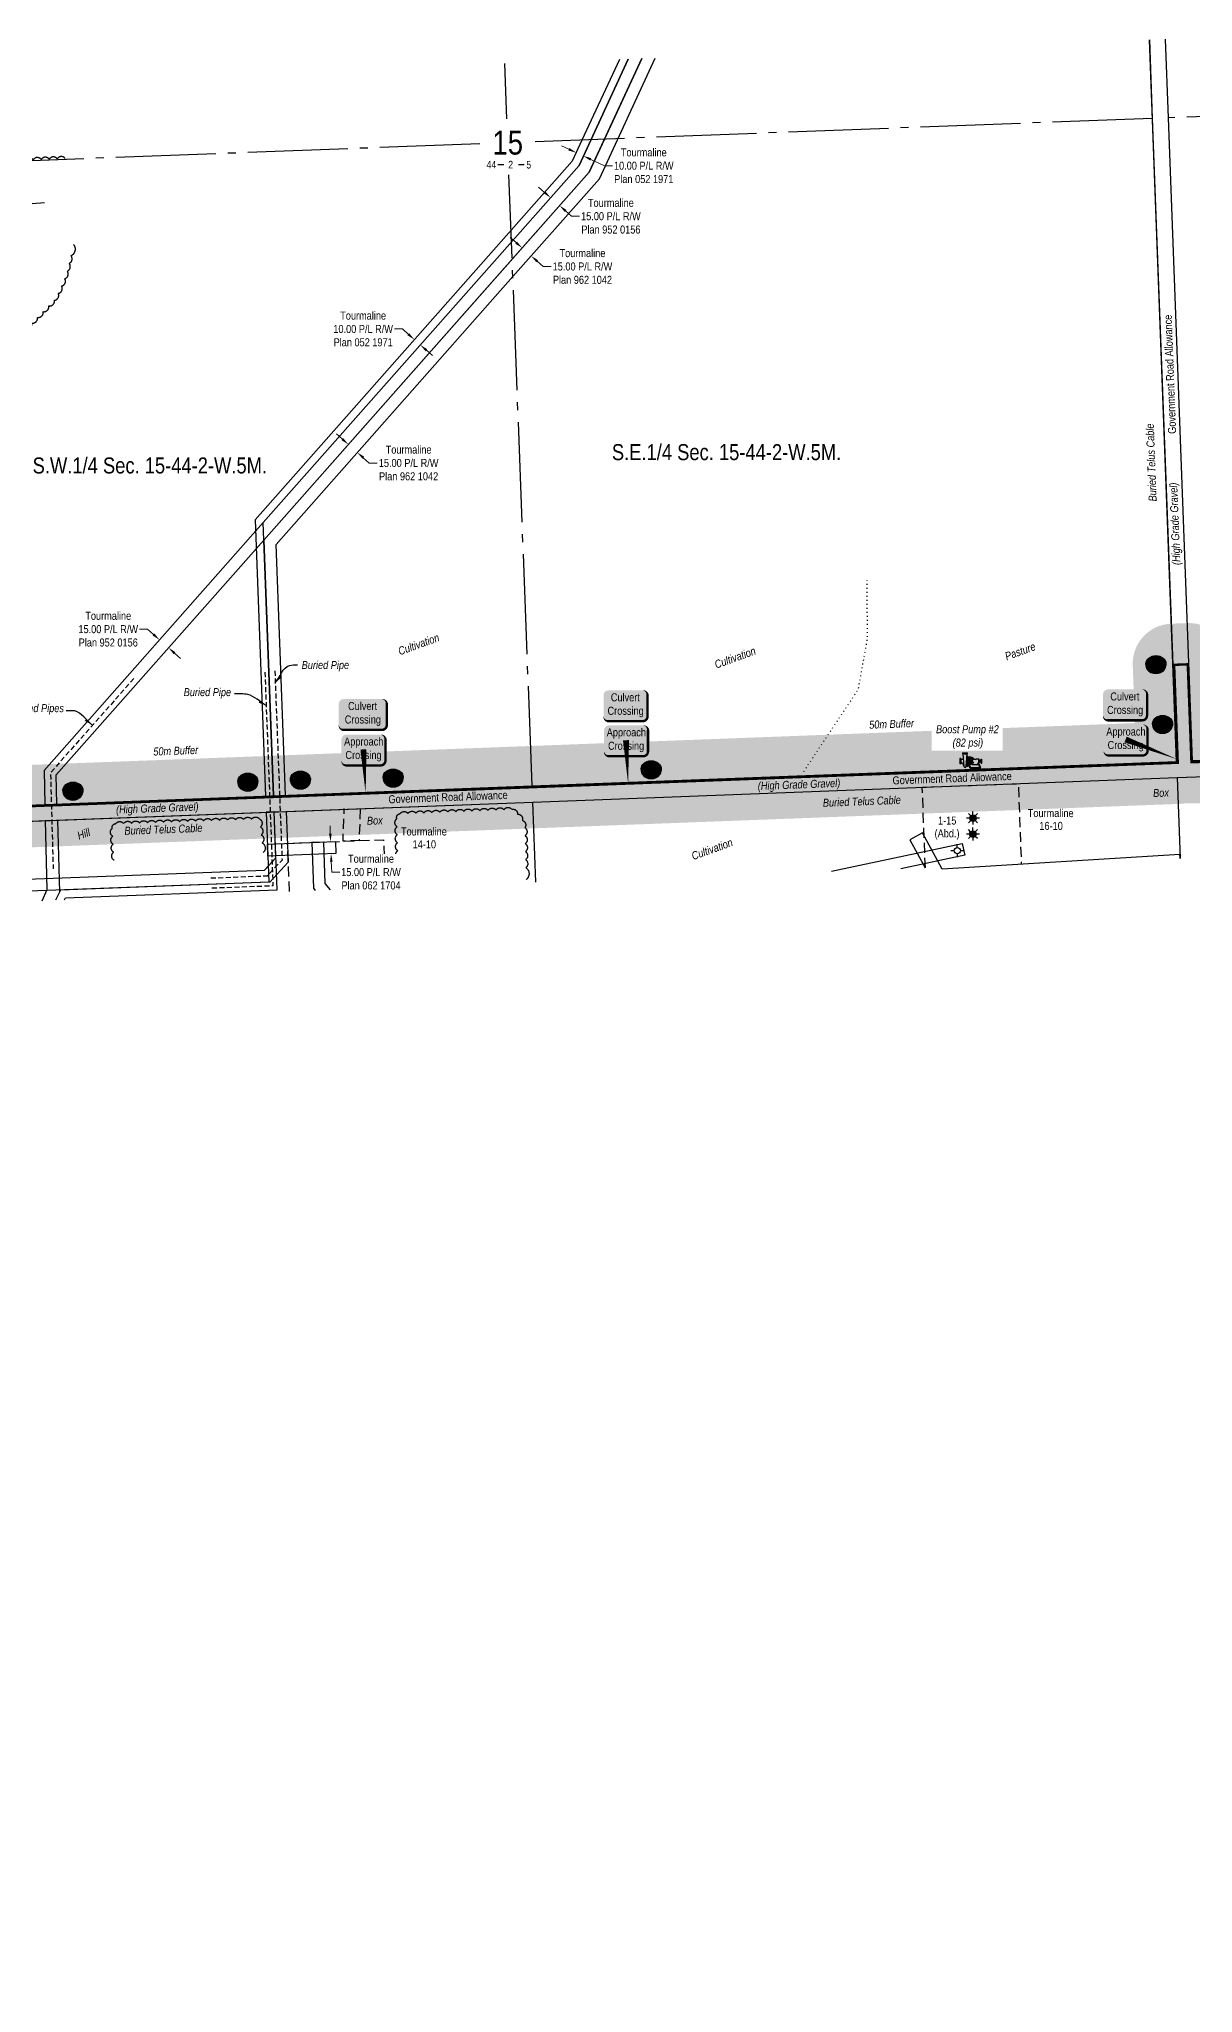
# Model space of a CAD drawing. Extents: x 686576 to 694196, y 5850445 to 5855412.
# Drawn here: x 687720 to 689162, y 5850546 to 5852988 of the extents above; entities that cross this region are included whole.
import ezdxf
from ezdxf.enums import TextEntityAlignment as Align

# ---------------------------------------------------------------- set-up
doc = ezdxf.new("R2010")
doc.units = 0
doc.header["$LTSCALE"] = 5
doc.header["$PDSIZE"] = 0.5
for name, pattern in [('0', [1, 1, 0]), ('foc-ACCESSROAD', [3.75, 2.5, -1.25]), ('foc-QUARTERLINE', [33, 25, -3, 2, -3]), ('foc-TOPO', [1, 0.2, -0.8]), ('UG_PIPE', [1.875, 1.25, -0.625])]:
    doc.linetypes.add(name, pattern=pattern)
doc.layers.get('Defpoints').update_dxf_attribs({"color": 9})
for name, color, linetype in [('10', 1, 'Continuous'), ('9', 3, 'Continuous'), ('AS-PIPE-UG', 44, 'UG_PIPE'), ('AS-PIPE-UG-T', 44, 'Continuous'), ('AS-POWER', 104, 'foc-POWER'), ('AS-TELEPHONE-T', 224, 'Continuous'), ('AS-TELUS', 224, 'foc-TEL'), ('C-SYMBOL', 7, 'Continuous'), ('CG-NOTES', 7, 'Continuous'), ('F-AR', 190, 'foc-ACCESSROAD'), ('F-RW', 190, 'Continuous'), ('F-WS', 190, 'foc-ACCESSROAD'), ('F-WS-S', 190, 'Continuous'), ('L-QSEC', 8, 'foc-QUARTERLINE'), ('L-ROAD-T', 7, 'Continuous'), ('L-SEC', 7, 'Continuous'), ('L-SECLBL', 7, 'Continuous'), ('P-BUFFER-H 30m', 51, 'Continuous'), ('P-BUFFER-T', 40, 'Continuous'), ('P-CROSSINGS', 250, 'Continuous'), ('P-TXT', 4, 'Continuous'), ('T-BUSH', 110, '0'), ('T-VEGETATION CHANGE', 104, 'foc-TOPO')]:
    doc.layers.add(name, color=color, linetype=linetype)
for name, color, linetype, lineweight in [('F-RW-T', 190, 'Continuous', 9), ('F-WS-T', 190, 'Continuous', 9), ('T-TEXT', 48, 'Continuous', 18)]:
    doc.layers.add(name, color=color, linetype=linetype, lineweight=lineweight)
doc.layers.add('P-PROPOSED-WL4', color=7, linetype='Continuous', true_color=0x5b5bc8)
doc.styles.add('175L', font='ARIALN.TTF', dxfattribs={"height": 20})
doc.styles.add('80', font='ARIALN.TTF', dxfattribs={"height": 10})
doc.styles.add('80CG', font='ARIALN.TTF', dxfattribs={"height": 10})
doc.styles.add('80L', font='ARIALN.TTF', dxfattribs={"height": 10})
doc.styles.add('80LS', font='ARIALNI.TTF', dxfattribs={"height": 10})
doc.styles.add('Crossing', font='ARIALN.TTF', dxfattribs={"height": 10})
doc.styles.add('foc-LtypeFont', font='ARIALN.TTF', dxfattribs={"height": 7.35})
doc.styles.add('SIMPLEX', font='ARIALN.TTF')
doc.linetypes.add('foc-POWER', pattern='A,6,-1,["P",foc-LtypeFont,S=0.2,R=0,X=-0.625,Y=-0.75],-1.24,4', length=12.24)
doc.linetypes.add('foc-TEL', pattern='A,2,-1,["T",foc-LtypeFont,S=0.2,R=0,X=-0.425,Y=-0.75],-1.24,8', length=12.24)
doc.linetypes.add('foc-TEL-NOLINE', pattern='A,0,-2,["T",foc-LtypeFont,S=0.2,R=0,X=-0.425,Y=-0.75],-10.24', length=12.24)
doc.dimstyles.new('Compass 5 000', dxfattribs={"dimscale": 5, "dimtxt": 9, "dimasz": 2, "dimexe": 0.2, "dimexo": 0.0625, "dimgap": 0.5, "dimtad": 0, "dimtih": 1, "dimtoh": 1, "dimzin": 0, "dimdsep": 46, "dimtxsty": '80CG', "dimcen": 0.1, "dimse1": 1, "dimse2": 1, "dimclrd": 256, "dimclrt": 256, "dimaunit": 1, "dimadec": 4, "dimazin": 0, "dimtfac": 0.06, "dimtofl": 0, "dimtmove": 0, "dimatfit": 1, "dimfxl": 0.2, "dimtolj": 1, "dimtzin": 0, "dimlwd": -1, "dimarcsym": 0})

# ---------------------------------------------------------------- blocks, each defined once
blk = doc.blocks.new('L-SECLBL')
at = {"layer": '9', "color": 7}
for p, q in [((-5.1, -27.8), (-12.3, -27.8)), ((20.7, -27.8), (13.5, -27.8))]:
    blk.add_line(p, q, dxfattribs=at)
at = {"layer": '10', "color": 2, "style": 'SIMPLEX'}
blk.add_attdef('SEC', text='', height=30, dxfattribs=at).set_placement((0, 0), align=Align.MIDDLE)
at = {"layer": '10', "color": 5, "style": '80L'}
blk.add_attdef('TWP', text='', height=9.5, dxfattribs=at).set_placement((-14.4, -27.4), align=Align.MIDDLE_RIGHT)
blk.add_attdef('RGE', text='', height=9.5, dxfattribs=at).set_placement((3.6, -27.4), align=Align.MIDDLE_CENTER)
blk.add_attdef('MER', text='', height=9.5, dxfattribs=at).set_placement((23.2, -27.4), align=Align.MIDDLE_LEFT)
blk = doc.blocks.new('*D69')
at = {"layer": 'Defpoints', "color": 0, "transparency": 16777216}
for p in [(687870.9, 5852237.2), (687872.8, 5852239.4), (687884.1, 5852229.5)]:
    blk.add_point(p, dxfattribs=at)
at = {"layer": 'F-RW-T', "transparency": 16777216}
for p, q in [((687855.9, 5852250.5), (687845.9, 5852250.5)), ((687863.4, 5852243.9), (687855.9, 5852250.5)), ((687889.6, 5852220.7), (687897.1, 5852214))]:
    blk.add_line(p, q, dxfattribs=at)
for points in [[(687864.5, 5852245.1), (687862.3, 5852242.6), (687870.9, 5852237.2)], [(687890.7, 5852221.9), (687888.5, 5852219.4), (687882.1, 5852227.3)]]:
    blk.add_solid(points, dxfattribs=at)
at = {"layer": 'F-RW-T', "transparency": 16777216, "insert": (687806.8, 5852250.5), "char_height": 10, "attachment_point": 5, "style": '80CG'}
blk.add_mtext('\\A1;Tourmaline\\P15.00 P/L R/W\\PPlan 952 0156', dxfattribs=at)
blk = doc.blocks.new('*D70')
at = {"layer": 'Defpoints', "color": 0, "transparency": 16777216}
for p in [(688187.8, 5852610.7), (688189.3, 5852612.4), (688195.3, 5852604.1)]:
    blk.add_point(p, dxfattribs=at)
at = {"layer": 'F-RW-T', "transparency": 16777216}
for p, q in [((688174.3, 5852625.7), (688164.3, 5852625.7)), ((688181.8, 5852619), (688174.3, 5852625.7)), ((688204.3, 5852599.2), (688211.8, 5852592.5))]:
    blk.add_line(p, q, dxfattribs=at)
for points in [[(688182.9, 5852620.3), (688180.7, 5852617.8), (688189.3, 5852612.4)], [(688205.4, 5852600.4), (688203.2, 5852597.9), (688196.8, 5852605.8)]]:
    blk.add_solid(points, dxfattribs=at)
at = {"layer": 'F-RW-T', "transparency": 16777216, "insert": (688125.3, 5852625.7), "char_height": 10, "attachment_point": 5, "style": '80CG'}
blk.add_mtext('\\A1;Tourmaline\\P10.00 P/L R/W\\PPlan 052 1971', dxfattribs=at)
blk = doc.blocks.new('*D71')
at = {"layer": 'Defpoints', "color": 0, "transparency": 16777216}
for p in [(688111, 5852486.1), (688118, 5852471.4), (688122.2, 5852476.1)]:
    blk.add_point(p, dxfattribs=at)
at = {"layer": 'F-RW-T', "transparency": 16777216}
for p, q in [((688099.3, 5852488), (688091.8, 5852494.6)), ((688125.5, 5852464.8), (688133, 5852458.2)), ((688133, 5852458.2), (688143, 5852458.2))]:
    blk.add_line(p, q, dxfattribs=at)
for points in [[(688100.4, 5852489.3), (688098.2, 5852486.8), (688106.8, 5852481.4)], [(688126.6, 5852466.1), (688124.4, 5852463.6), (688118, 5852471.4)]]:
    blk.add_solid(points, dxfattribs=at)
at = {"layer": 'F-RW-T', "transparency": 16777216, "insert": (688182.1, 5852458.2), "char_height": 10, "attachment_point": 5, "style": '80CG'}
blk.add_mtext('\\A1;Tourmaline\\P15.00 P/L R/W\\PPlan 962 1042', dxfattribs=at)
blk = doc.blocks.new('*D72')
at = {"layer": 'Defpoints', "color": 0, "transparency": 16777216}
for p in [(688324.7, 5852727.8), (688335.2, 5852717), (688335.9, 5852717.9)]:
    blk.add_point(p, dxfattribs=at)
at = {"layer": 'F-RW-T', "transparency": 16777216}
for p, q in [((688316.5, 5852733.6), (688309, 5852740.2)), ((688342.7, 5852710.4), (688350.2, 5852703.8)), ((688350.2, 5852703.8), (688360.2, 5852703.8))]:
    blk.add_line(p, q, dxfattribs=at)
for points in [[(688317.6, 5852734.8), (688315.4, 5852732.3), (688324, 5852727)], [(688343.8, 5852711.7), (688341.6, 5852709.2), (688335.2, 5852717)]]:
    blk.add_solid(points, dxfattribs=at)
at = {"layer": 'F-RW-T', "transparency": 16777216, "insert": (688399.3, 5852703.8), "char_height": 10, "attachment_point": 5, "style": '80CG'}
blk.add_mtext('\\A1;Tourmaline\\P15.00 P/L R/W\\PPlan 962 1042', dxfattribs=at)
blk = doc.blocks.new('*D74')
at = {"layer": 'Defpoints', "color": 0, "transparency": 16777216}
for p in [(688348.2, 5852777), (688359.4, 5852767.1), (688370.7, 5852779.9)]:
    blk.add_point(p, dxfattribs=at)
at = {"layer": 'F-RW-T', "transparency": 16777216}
for p, q in [((688352, 5852796.4), (688344.5, 5852803)), ((688378.2, 5852773.2), (688385.7, 5852766.6)), ((688385.7, 5852766.6), (688395.7, 5852766.6))]:
    blk.add_line(p, q, dxfattribs=at)
for points in [[(688353.1, 5852797.7), (688350.9, 5852795.2), (688359.5, 5852789.8)], [(688379.3, 5852774.5), (688377.1, 5852772), (688370.7, 5852779.9)]]:
    blk.add_solid(points, dxfattribs=at)
at = {"layer": 'F-RW-T', "transparency": 16777216, "insert": (688434.8, 5852766.6), "char_height": 10, "attachment_point": 5, "style": '80CG'}
blk.add_mtext('\\A1;Tourmaline\\P15.00 P/L R/W\\PPlan 952 0156', dxfattribs=at)
blk = doc.blocks.new('*D75')
at = {"layer": 'Defpoints', "color": 0, "transparency": 16777216}
for p in [(688390.6, 5852844.2), (688399.7, 5852840), (688400.5, 5852841.9)]:
    blk.add_point(p, dxfattribs=at)
at = {"layer": 'F-RW-T', "transparency": 16777216}
for p, q in [((688382.4, 5852850.3), (688373.3, 5852854.5)), ((688409.6, 5852837.7), (688426.9, 5852829.7)), ((688426.9, 5852829.7), (688436.9, 5852829.7))]:
    blk.add_line(p, q, dxfattribs=at)
for points in [[(688383.1, 5852851.8), (688381.7, 5852848.8), (688391.5, 5852846.1)], [(688410.3, 5852839.2), (688408.9, 5852836.2), (688400.5, 5852841.9)]]:
    blk.add_solid(points, dxfattribs=at)
at = {"layer": 'F-RW-T', "transparency": 16777216, "insert": (688475.9, 5852829.7), "char_height": 10, "attachment_point": 5, "style": '80CG'}
blk.add_mtext('\\A1;Tourmaline\\P10.00 P/L R/W\\PPlan 052 1971', dxfattribs=at)
blk = doc.blocks.new('xing2')
h = blk.add_hatch(color=50)
h.dxf.hatch_style = 1
edge = h.paths.add_edge_path()
edge.add_ellipse((0, 0), major_axis=(-12.5, 0), ratio=0.816297, start_angle=0, end_angle=360)
h = blk.add_hatch(color=250)
h.dxf.hatch_style = 1
edge = h.paths.add_edge_path()
edge.add_ellipse((0, -2), major_axis=(-12.5, 0), ratio=0.816297, start_angle=0, end_angle=180)
edge.add_line((12.5, -2), (12.5, 0))
edge.add_ellipse((0, 0), major_axis=(-12.5, 0), ratio=0.816297, start_angle=0, end_angle=180, ccw=False)
edge.add_line((-12.5, 0), (-12.5, -2))
at = {"color": 250}
blk.add_ellipse((0, 0), major_axis=(-12.5, 0), ratio=0.816297, dxfattribs=at)
blk.add_ellipse((0, -2), major_axis=(-12.5, 0), ratio=0.816297, start_param=0, end_param=3.141593, dxfattribs=at)
at = {"color": 250, "style": 'Crossing'}
blk.add_attdef('CROSSING', text='', height=9, dxfattribs=at).set_placement((0.1, 0), align=Align.MIDDLE_CENTER)
at = {"color": 250, "style": 'Crossing', "flags": 1}
for tag, p in [('DESCRIPTION', (0.1, -25.8)), ('OWNER', (0.1, -12.5)), ('LOCATION', (0.1, -39.3)), ('DWG_REF', (0.1, -52.8))]:
    blk.add_attdef(tag, text='', height=9, dxfattribs=at).set_placement(p, align=Align.MIDDLE_CENTER)
blk = doc.blocks.new('GAS')
h = blk.add_hatch(color=255)
h.dxf.hatch_style = 1
edge = h.paths.add_edge_path()
edge.add_arc((0, 0), 0.9, 0, 360)
for p, q in [((-0.81, 0), (-1.62, 0)), ((-0.57, 0.57), (-1.14, 1.14)), ((0, 0.81), (0, 1.62)), ((0.57, 0.57), (1.14, 1.14)), ((1.62, 0), (0.81, 0)), ((-0.57, -0.57), (-1.14, -1.14)), ((0, -0.81), (0, -1.62)), ((1.14, -1.14), (0.57, -0.57))]:
    blk.add_line(p, q)
blk.add_circle((0, 0), 0.8)
blk = doc.blocks.new('GABD')
for p, q in [((-0.81, 0), (-1.62, 0)), ((0, 0.81), (0, 1.62)), ((1.62, 0), (0.81, 0)), ((0, -0.81), (0, -1.62))]:
    blk.add_line(p, q)
blk.add_circle((0, 0), 0.8)
blk = doc.blocks.new('*U58')
h = blk.add_hatch(color=254)
edge = h.paths.add_edge_path()
edge.add_line((-21.5, -20), (21.5, -20))
edge.add_arc((21.5, -14), 6, 270, 360)
edge.add_line((27.5, -14), (27.5, 12.5))
edge.add_arc((21.5, 12.5), 6, 0, 90)
edge.add_line((21.5, 18.5), (-21.5, 18.5))
edge.add_arc((-21.5, 12.5), 6, 90, 180)
edge.add_line((-27.5, 12.5), (-27.5, -14))
edge.add_arc((-21.5, -14), 6, 180, 270)
at = {"color": 160, "flags": 128}
blk.add_lwpolyline([(-21.5, -20, 3, 3, 0), (21.5, -20, 3, 3, 0.414214), (27.5, -14, 3, 3, 0), (27.5, 12.5, 3, 0, 0.414214), (21.5, 18.5, 0, 0, 0), (-21.5, 18.5, 0, 0, 0.414214), (-27.5, 12.5, 0, 0, 0), (-27.5, -14, 0, 3, 0.414214)], format="xyseb", close=True, dxfattribs=at)
at = {"color": 160, "style": '80'}
blk.add_attdef('ENTER_TEXT_001', (-26.8, -4.9), '', height=10, dxfattribs=at)
blk = doc.blocks.new('*U59')
h = blk.add_hatch(color=254)
edge = h.paths.add_edge_path()
edge.add_line((-21.5, -20), (21.5, -20))
edge.add_arc((21.5, -14), 6, 270, 360)
edge.add_line((27.5, -14), (27.5, 12.5))
edge.add_arc((21.5, 12.5), 6, 0, 90)
edge.add_line((21.5, 18.5), (-21.5, 18.5))
edge.add_arc((-21.5, 12.5), 6, 90, 180)
edge.add_line((-27.5, 12.5), (-27.5, -14))
edge.add_arc((-21.5, -14), 6, 180, 270)
at = {"color": 160, "flags": 128}
blk.add_lwpolyline([(-21.5, -20, 3, 3, 0), (21.5, -20, 3, 3, 0.414214), (27.5, -14, 3, 3, 0), (27.5, 12.5, 3, 0, 0.414214), (21.5, 18.5, 0, 0, 0), (-21.5, 18.5, 0, 0, 0.414214), (-27.5, 12.5, 0, 0, 0), (-27.5, -14, 0, 3, 0.414214)], format="xyseb", close=True, dxfattribs=at)
at = {"color": 160, "style": '80'}
blk.add_attdef('ENTER_TEXT_001', (-26.8, -4.9), '', height=10, dxfattribs=at)
blk = doc.blocks.new('*D73')
at = {"layer": 'Defpoints', "color": 0, "transparency": 16777216}
for p in [(688082.8, 5851984.8), (688084.6, 5851984.9), (688083.4, 5851969.8)]:
    blk.add_point(p, dxfattribs=at)
at = {"layer": 'F-RW-T', "transparency": 16777216}
for p, q in [((688084.2, 5851994.9), (688083.9, 5852004.9)), ((688085.5, 5851959.9), (688086, 5851946.9)), ((688086, 5851946.9), (688096, 5851946.9))]:
    blk.add_line(p, q, dxfattribs=at)
for points in [[(688085.9, 5851994.9), (688082.6, 5851994.8), (688084.6, 5851984.9)], [(688087.2, 5851960), (688083.9, 5851959.9), (688085.2, 5851969.9)]]:
    blk.add_solid(points, dxfattribs=at)
at = {"layer": 'F-RW-T', "transparency": 16777216, "insert": (688135.1, 5851946.9), "char_height": 10, "attachment_point": 5, "style": '80CG', "bg_fill": 3, "box_fill_scale": 1.1, "bg_fill_color": 256, "bg_fill_true_color": 13158600, "bg_fill_transparency": 0}
blk.add_mtext('\\A1;Tourmaline\\P15.00 P/L R/W\\PPlan 062 1704', dxfattribs=at)
blk = doc.blocks.new('*U38')
h = blk.add_hatch(color=254)
edge = h.paths.add_edge_path()
edge.add_line((-24, -20), (24, -20))
edge.add_arc((24, -14), 6, 270, 360)
edge.add_line((30, -14), (30, 12.5))
edge.add_arc((24, 12.5), 6, 0, 90)
edge.add_line((24, 18.5), (-24, 18.5))
edge.add_arc((-24, 12.5), 6, 90, 180)
edge.add_line((-30, 12.5), (-30, -14))
edge.add_arc((-24, -14), 6, 180, 270)
at = {"color": 160, "flags": 128}
blk.add_lwpolyline([(-24, -20, 3, 3, 0), (24, -20, 3, 3, 0.414214), (30, -14, 3, 3, 0), (30, 12.5, 3, 0, 0.414214), (24, 18.5, 0, 0, 0), (-24, 18.5, 0, 0, 0.414214), (-30, 12.5, 0, 0, 0), (-30, -14, 0, 3, 0.414214)], format="xyseb", close=True, dxfattribs=at)
at = {"color": 160, "style": '80'}
blk.add_attdef('ENTER_TEXT_001', (-26.8, -4.9), '', height=10, dxfattribs=at)
blk = doc.blocks.new('*U29')
h = blk.add_hatch(color=59)
edge = h.paths.add_edge_path()
edge.add_line((-21.5, -20), (21.5, -20))
edge.add_arc((21.5, -14), 6, 270, 360)
edge.add_line((27.5, -14), (27.5, 12.5))
edge.add_arc((21.5, 12.5), 6, 0, 90)
edge.add_line((21.5, 18.5), (-21.5, 18.5))
edge.add_arc((-21.5, 12.5), 6, 90, 180)
edge.add_line((-27.5, 12.5), (-27.5, -14))
edge.add_arc((-21.5, -14), 6, 180, 270)
at = {"color": 1, "flags": 128}
blk.add_lwpolyline([(-21.5, -20, 3, 3, 0), (21.5, -20, 3, 3, 0.414214), (27.5, -14, 3, 3, 0), (27.5, 12.5, 3, 0, 0.414214), (21.5, 18.5, 0, 0, 0), (-21.5, 18.5, 0, 0, 0.414214), (-27.5, 12.5, 0, 0, 0), (-27.5, -14, 0, 3, 0.414214)], format="xyseb", close=True, dxfattribs=at)
blk.add_lwpolyline([(64.9, -24.9, 0, 7.5, 0), (0, 0, 0, 0, 0)], format="xyseb", dxfattribs=at)
at = {"color": 1, "style": '80'}
blk.add_attdef('ENTER_TEXT_001', (-36, -5), '', height=10, dxfattribs=at)
blk = doc.blocks.new('*U30')
h = blk.add_hatch(color=59)
edge = h.paths.add_edge_path()
edge.add_line((-21.5, -20), (21.5, -20))
edge.add_arc((21.5, -14), 6, 270, 360)
edge.add_line((27.5, -14), (27.5, 12.5))
edge.add_arc((21.5, 12.5), 6, 0, 90)
edge.add_line((21.5, 18.5), (-21.5, 18.5))
edge.add_arc((-21.5, 12.5), 6, 90, 180)
edge.add_line((-27.5, 12.5), (-27.5, -14))
edge.add_arc((-21.5, -14), 6, 180, 270)
at = {"color": 1, "flags": 128}
blk.add_lwpolyline([(-21.5, -20, 3, 3, 0), (21.5, -20, 3, 3, 0.414214), (27.5, -14, 3, 3, 0), (27.5, 12.5, 3, 0, 0.414214), (21.5, 18.5, 0, 0, 0), (-21.5, 18.5, 0, 0, 0.414214), (-27.5, 12.5, 0, 0, 0), (-27.5, -14, 0, 3, 0.414214)], format="xyseb", close=True, dxfattribs=at)
blk.add_lwpolyline([(2.7, -54.7, 0, 7.5, 0), (0, 0, 0, 0, 0)], format="xyseb", dxfattribs=at)
at = {"color": 1, "style": '80'}
blk.add_attdef('ENTER_TEXT_001', (-36, -5), '', height=10, dxfattribs=at)
blk = doc.blocks.new('*U31')
h = blk.add_hatch(color=59)
edge = h.paths.add_edge_path()
edge.add_line((-21.5, -20), (21.5, -20))
edge.add_arc((21.5, -14), 6, 270, 360)
edge.add_line((27.5, -14), (27.5, 12.5))
edge.add_arc((21.5, 12.5), 6, 0, 90)
edge.add_line((21.5, 18.5), (-21.5, 18.5))
edge.add_arc((-21.5, 12.5), 6, 90, 180)
edge.add_line((-27.5, 12.5), (-27.5, -14))
edge.add_arc((-21.5, -14), 6, 180, 270)
at = {"color": 1, "flags": 128}
blk.add_lwpolyline([(-21.5, -20, 3, 3, 0), (21.5, -20, 3, 3, 0.414214), (27.5, -14, 3, 3, 0), (27.5, 12.5, 3, 0, 0.414214), (21.5, 18.5, 0, 0, 0), (-21.5, 18.5, 0, 0, 0.414214), (-27.5, 12.5, 0, 0, 0), (-27.5, -14, 0, 3, 0.414214)], format="xyseb", close=True, dxfattribs=at)
blk.add_lwpolyline([(2.8, -55.2, 0, 7.5, 0), (0, 0, 0, 0, 0)], format="xyseb", dxfattribs=at)
at = {"color": 1, "style": '80'}
blk.add_attdef('ENTER_TEXT_001', (-36, -5), '', height=10, dxfattribs=at)
blk = doc.blocks.new('A$C32476C2E')
for p, q in [((-72, 16), (-79, 16)), ((-79, 16), (-79, -20)), ((-76, 16), (-76, -20)), ((-72, 16), (-72, -20)), ((-62, 54), (-62, 47)), ((-62, 54), (-27, 54)), ((-62, 51), (-27, 51)), ((-62, 47), (-27, 47)), ((-51, -38), (-57, 46)), ((-37, -37), (-31, 47)), ((-32, -2), (-32, 33)), ((-28, 33), (-32, 33)), ((-28, 24), (-28, 33)), ((-28, -2), (-28, 24)), ((-23, 24), (-28, 24)), ((-27, 47), (-27, 54)), ((-23, -2), (-23, 24)), ((-20, -2), (-20, 7)), ((-20, 4), (-13, 4)), ((-13, 7), (-10, 7)), ((-13, -2), (-13, 7)), ((-10, -2), (-10, 7)), ((-10, 2), (1, 2)), ((1, 4), (3, 6)), ((1, -2), (1, 4)), ((3, -2), (3, 8)), ((5, -2), (5, 9)), ((51, 10), (30, 10)), ((47, -14), (47, 10)), ((51, -14), (51, 10)), ((54, 3), (51, 7)), ((54, -7), (54, 3)), ((59, 2), (54, 2)), ((63, 5), (59, 5)), ((59, -9), (59, 5)), ((63, -16), (63, 12)), ((63, 12), (68, 12)), ((68, -16), (68, 12)), ((-72, -20), (-79, -20)), ((-51, -39), (-57, -23)), ((-28, -37), (-37, -37)), ((-32, -2), (-32, -37)), ((-28, -2), (-28, -28)), ((-28, -28), (-28, -37)), ((-23, -28), (-28, -28)), ((-23, -2), (-23, -28)), ((-20, -2), (-20, -11)), ((-20, -8), (-13, -8)), ((-13, -2), (-13, -11)), ((-13, -11), (-10, -11)), ((4, -24), (-11, -27)), ((-10, -2), (-10, -11)), ((-10, -6), (1, -6)), ((-10, -51), (61, -51)), ((55, -46), (-6, -46)), ((1, -2), (1, -8)), ((1, -8), (3, -10)), ((4, -49), (2, -51)), ((3, -2), (3, -13)), ((4, -19), (4, -24)), ((4, -24), (46, -24)), ((39, -49), (4, -49)), ((5, -2), (5, -13)), ((39, -49), (42, -51)), ((51, -14), (45, -14)), ((54, -7), (51, -11)), ((59, -6), (54, -6)), ((63, -9), (59, -9)), ((63, -16), (68, -16))]:
    blk.add_line(p, q)
for centre, radius, start, end in [((-71, 24), 16, 263.5945, 348.0269), ((-57, 47), 0.664, 348.3965, 77.2723), ((-30, 46), 0.729, 94.5399, 183.8661), ((-14, -22), 46.8, 56.1901, 101.1901), ((-14, -22), 40.7, 56.1901, 102.9092), ((-14, 6), 6.05, 82.5569, 172.5569), ((-14, -31), 42.6, 66.5291, 88.7878), ((4, 13), 4.89, 265.5774, 292.9639), ((7, 5), 3.68, 95.1632, 112.9639), ((13, 17), 7.11, 226.6908, 273.7462), ((29, 35), 24.7, 225.6986, 270.6986), ((-71, -27), 14.5, 16.3708, 95.5387), ((-44, -38), 7.04, 182.3453, 2.3453), ((-14, 18), 40.7, 257.0908, 303.8099), ((-53, -60), 43.5, 12.3381, 47.3381), ((-14, -10), 6.05, 187.4431, 277.4431), ((-14, 26), 42.6, 271.2122, 293.4709), ((-10, -30), 3.52, 100.7582, 215.0512), ((-53, -60), 48.7, 17.3819, 35.0512), ((4, -17), 4.89, 67.0361, 94.4226), ((7, -10), 3.68, 247.0361, 264.8368), ((13, -21), 7.11, 86.2538, 133.3092), ((-10, -61), 66.8, 12.8303, 42.6217), ((-10, -61), 72.1, 7.6217, 42.6217)]:
    blk.add_arc(centre, radius, start, end)

msp = doc.modelspace()

# ---------------------------------------------------------------- hatches: boundary and pattern name
at = {"layer": 'P-BUFFER-H 30m'}
h = msp.add_hatch(color=256, dxfattribs=at)
h.dxf.hatch_style = 1
edge = h.paths.add_edge_path()
edge.add_line((692485.285, 5850546.224), (693234.672, 5850576.164))
edge.add_arc((693232.676, 5850626.124), 50, 272.287877, 362.287866)
edge.add_line((693282.637, 5850628.12), (693278.626, 5850728.505))
edge.add_arc((693228.666, 5850726.509), 50, 2.287866, 92.287866)
edge.add_line((693226.67, 5850776.47), (693223.672, 5850776.35))
edge.add_arc((693225.668, 5850726.39), 50, 92.287866, 182.287866)
edge.add_line((693175.708, 5850724.394), (693177.603, 5850676.966))
edge.add_line((693177.603, 5850676.966), (692534.182, 5850651.26))
edge.add_line((692534.182, 5850651.26), (692529.376, 5850774.462))
edge.add_arc((692479.414, 5850772.513), 50, 2.233701, 40.448379)
edge.add_line((692517.464, 5850804.951), (692013.475, 5851396.124))
edge.add_line((692013.475, 5851396.124), (691332.729, 5852195.181))
edge.add_arc((691294.669, 5852162.755), 50, 40.428902, 92.157267)
edge.add_line((691292.786, 5852212.72), (690776.752, 5852193.281))
edge.add_line((690776.752, 5852193.281), (689968.222, 5852164.524))
edge.add_line((689968.222, 5852164.524), (689209.528, 5852137.539))
edge.add_line((689209.528, 5852137.539), (689206.801, 5852210.075))
edge.add_arc((689156.836, 5852208.197), 50, 2.15307, 92.15307)
edge.add_line((689154.957, 5852258.161), (689134.896, 5852257.407))
edge.add_arc((689136.775, 5852207.442), 50, 92.15307, 182.133807)
edge.add_line((689086.809, 5852205.581), (689089.508, 5852133.156))
edge.add_line((689089.508, 5852133.156), (688334.288, 5852104.552))
edge.add_line((688334.288, 5852104.552), (687584.019, 5852076.138))
edge.add_line((687584.019, 5852076.138), (687563.311, 5852622.77))
edge.add_arc((687513.347, 5852620.878), 50, 2.169403, 92.169403)
edge.add_line((687511.455, 5852670.842), (687481.315, 5852669.7))
edge.add_arc((687483.207, 5852619.736), 50, 92.169403, 182.169403)
edge.add_line((687433.243, 5852617.843), (687433.357, 5852614.845))
edge.add_arc((687483.321, 5852616.738), 50, 182.169403, 244.990014)
edge.add_line((687462.182, 5852571.426), (687483.098, 5852019.277))
edge.add_arc((687533.063, 5852021.169), 50, 182.169403, 272.168912)
edge.add_line((687534.955, 5851971.205), (688338.186, 5852001.626))
edge.add_line((688338.186, 5852001.626), (689146.336, 5852032.234))
edge.add_arc((689144.443, 5852082.198), 50, 272.168987, 280.122251)
edge.add_arc((689158.552, 5852082.692), 50, 263.890944, 272.037006)
edge.add_line((689160.329, 5852032.724), (689971.883, 5852061.589))
edge.add_line((689971.883, 5852061.589), (690780.468, 5852090.348))
edge.add_arc((690778.691, 5852140.316), 50, 272.037006, 272.157267)
edge.add_line((690780.573, 5852090.352), (691270.987, 5852108.825))
edge.add_line((691270.987, 5852108.825), (691935.081, 5851329.315))
edge.add_line((691935.081, 5851329.315), (692427.17, 5850752.101))
edge.add_line((692427.17, 5850752.101), (692433.327, 5850594.236))
edge.add_arc((692483.289, 5850596.185), 50, 182.233701, 272.287877)

# ---------------------------------------------------------------- linework, layer by layer
at = {"layer": 'AS-PIPE-UG', "flags": 128}
for points in [[(688014.958, 5852198.297), (688020.889, 5852042.649), (688023.943, 5851962.022), (688005.281, 5851941.923), (687934.849, 5851939.205)], [(688002.506, 5852196.861), (688008.393, 5852042.183), (688009.163, 5852022.084), (688012.635, 5851929.663), (687934.883, 5851926.697)], [(687838.853, 5852188.913), (687734.678, 5852071.104), (687735.755, 5852031.86), (687736.307, 5852011.757), (687738.009, 5851950.896)]]:
    msp.add_lwpolyline(points, dxfattribs=at)
at = {"layer": 'AS-POWER', "linetype": 'foc-POWER', "flags": 128}
msp.add_lwpolyline([(687512.905, 5852767.243), (687537.004, 5852768.465), (687727.157, 5852783.711)], dxfattribs=at)
at = {"layer": 'AS-TELUS', "linetype": 'foc-TEL-NOLINE', "flags": 128}
for points in [[(689141.496, 5852085.086), (689107.577, 5852987.286)], [(686607.197, 5851968.954), (686725.132, 5851973.366), (687512.019, 5852003.243), (687537.041, 5852004.116), (688337.184, 5852034.495), (689142.251, 5852064.985), (689970.864, 5852094.457), (690779.391, 5852123.214)]]:
    msp.add_lwpolyline(points, dxfattribs=at)
at = {"layer": 'F-AR', "flags": 128}
msp.add_lwpolyline([(688121.66, 5852025.557), (688120.179, 5851986.243), (688100.136, 5851985.479), (688101.674, 5852026.309)], dxfattribs=at)
at = {"layer": 'F-RW', "flags": 128}
for points in [[(688456.6, 5852963.095), (688395.024, 5852829.959), (688000.398, 5852383.669), (687726.592, 5852074.04), (687727.756, 5852031.483)], [(687727.756, 5852031.483), (687742.752, 5852032.052), (687741.751, 5852068.536), (688001.215, 5852361.956), (688407.715, 5852821.675), (688473.418, 5852963.72)], [(688445.382, 5852962.678), (688398.68, 5852861.698), (688386.562, 5852835.482), (687990.255, 5852387.293), (688003.397, 5852041.993)], [(688003.397, 5852041.993), (688013.397, 5852042.369), (688000.398, 5852383.669), (688395.024, 5852829.959), (688456.6, 5852963.095)], [(688473.408, 5852963.72), (688426.704, 5852862.757), (688407.715, 5852821.675), (688311.47, 5852712.822), (688001.215, 5852361.956), (688013.397, 5852042.369), (688028.384, 5852042.935), (688016.433, 5852356.528), (688312.28, 5852691.113), (688420.413, 5852813.396), (688490.233, 5852964.345)], [(687724.12, 5851911.144), (687730.672, 5851925.179), (687728.292, 5852011.375), (687743.304, 5852011.949), (687745.818, 5851922.06), (687741.018, 5851911.784)], [(687752.272, 5851912.211), (687753.471, 5851914.776), (688017.799, 5851924.867), (688014.168, 5852022.26), (688004.167, 5852021.893), (688007.451, 5851934.469), (687746.969, 5851924.533), (687741.014, 5851911.784)], [(688091.181, 5851970.133), (688006.23, 5851966.942), (688005.667, 5851981.929), (688090.617, 5851985.109), (688091.181, 5851970.133)], [(688084.679, 5851924.805), (688077.972, 5851932.594), (688075.995, 5851984.561), (688061.003, 5851984.003), (688063.182, 5851926.79), (688065.516, 5851924.079)], [(688710.364, 5851947.942), (688873.723, 5851982.764), (688876.85, 5851968.096), (688797.093, 5851951.095)], [(688823.939, 5851995.878), (688808.108, 5851987.162), (688827.545, 5851952.202)], [(689146.011, 5851963.777), (689145.82, 5851968.901), (688848.852, 5851950.766), (688823.939, 5851995.878)]]:
    msp.add_lwpolyline(points, dxfattribs=at)
msp.add_lwpolyline([(688014.168, 5852022.26), (688029.15, 5852022.828), (688031.555, 5851959.198), (688008.668, 5851934.548), (687540.36, 5851916.682), (687539.787, 5851931.659), (688001.917, 5851949.283), (688016.322, 5851964.867)], close=True, dxfattribs=at)
at = {"layer": 'F-WS', "flags": 128}
for points in [[(688827.674, 5851952.206), (688823.86, 5852052.927), (688943.774, 5852057.468), (688947.595, 5851956.565)], [(688033.202, 5851922.855), (688030.915, 5851982.841), (688110.158, 5851985.861), (688150.828, 5851987.411), (688153.116, 5851927.398)]]:
    msp.add_lwpolyline(points, dxfattribs=at)
at = {"layer": 'L-QSEC', "flags": 128}
for points in [[(688304.815, 5852888.441), (688302.203, 5852957.357)], [(689938.673, 5852918.596), (689131.38, 5852889.574)], [(689111.278, 5852888.851), (688340.38, 5852859.758)], [(688271.146, 5852857.146), (687500.907, 5852828.078)], [(688336.422, 5852054.595), (688307.466, 5852818.492)], [(688340.92, 5851934.514), (688337.184, 5852034.495)]]:
    msp.add_lwpolyline(points, dxfattribs=at)
at = {"layer": 'L-SEC', "flags": 128}
for points in [[(689107.577, 5852987.286), (689111.278, 5852888.851), (689141.496, 5852085.086)], [(689161.598, 5852085.801), (689146.488, 5852487.688), (689131.38, 5852889.574), (689127.678, 5852988.033)], [(690778.581, 5852143.313), (689161.598, 5852085.801)], [(687531.357, 5852024.105), (688336.422, 5852054.595), (689141.496, 5852085.086)], [(687532.119, 5852004.004), (688337.184, 5852034.495), (689142.251, 5852064.985)], [(689142.251, 5852064.985), (689146.012, 5851963.777)]]:
    msp.add_lwpolyline(points, dxfattribs=at)
at = {"layer": 'P-PROPOSED-WL4', "linetype": 'Continuous', "const_width": 3, "flags": 128}
msp.add_lwpolyline([(693232.374, 5850627.77), (692484.561, 5850597.894), (692477.767, 5850772.069), (691974.165, 5851362.789), (691293.947, 5852161.225), (690778.636, 5852141.814), (689160.155, 5852084.248), (689155.554, 5852206.633), (689138.492, 5852205.991), (689143.05, 5852083.644), (687534.826, 5852022.735), (687512.228, 5852619.273), (687483.591, 5852618.188)], dxfattribs=at)
at = {"layer": 'T-BUSH', "flags": 128}
for points in [[(687753.003, 5852838.808, 0.52056705), (687743.013, 5852838.398, 0.52056705), (687733.022, 5852837.989, 0.52056705), (687723.031, 5852837.58, 0.52056705), (687713.041, 5852837.171, 0.52056705), (687703.05, 5852836.761, 0.52056705), (687693.059, 5852836.352, 0.52056705), (687683.069, 5852835.943, 0.52056705), (687673.078, 5852835.534, 0.52056705), (687663.087, 5852835.124, 0.52056705), (687653.097, 5852834.715, 0.52056705), (687643.106, 5852834.306, 0.52056705), (687633.116, 5852833.897, 0.52056705), (687623.125, 5852833.487, 0.52056705), (687613.134, 5852833.078, 0.52056705), (687603.144, 5852832.669, 0.52056705), (687593.153, 5852832.26, 0.52056705), (687583.162, 5852831.85, 0.52056705), (687573.172, 5852831.441, 0.52056705), (687563.181, 5852831.032, 0.52056705), (687553.191, 5852830.622, 0.52056705), (687543.374, 5852829.113, 0.52056705), (687533.744, 5852826.42, 0.52056705), (687527.194, 5852821.46, 0.52056705), (687527.483, 5852811.465, 0.52056705), (687527.771, 5852801.471, 0.52056705), (687528.059, 5852791.476, 0.52056705), (687528.348, 5852781.481, 0.52056705), (687528.636, 5852771.486, 0.52056705), (687528.925, 5852761.491, 0.52056705), (687529.213, 5852751.496, 0.52056705), (687529.502, 5852741.501, 0.52056705), (687529.79, 5852731.507, 0.52056705), (687530.079, 5852721.512, 0.52056705), (687532.809, 5852712.06, 0.52056705), (687539.152, 5852706.785, 0.52056705), (687549.119, 5852707.559, 0.52056705), (687559.03, 5852708.885, 0.52056705), (687568.941, 5852710.212, 0.52056705), (687578.851, 5852711.539, 0.52056705), (687584.702, 5852719.574, 0.52056705), (687590.139, 5852727.261, 0.52056705)], [(687632.3, 5852692.913, 0.52056705), (687622.823, 5852689.724, 0.52056705), (687613.346, 5852686.536, 0.52056705), (687603.869, 5852683.347, 0.52056705), (687593.996, 5852681.897, 0.52056705), (687584.073, 5852680.666, 0.52056705), (687574.15, 5852679.436, 0.52056705), (687564.236, 5852678.147, 0.52056705), (687554.398, 5852676.36, 0.52056705), (687544.56, 5852674.572, 0.52056705), (687541.642, 5852668.105, 0.52056705), (687537.939, 5852659.108, 0.52056705), (687533.984, 5852650.122, 0.52056705), (687534.467, 5852640.134, 0.52056705), (687534.951, 5852630.147, 0.52056705), (687535.434, 5852620.16, 0.52056705), (687535.918, 5852610.172, 0.52056705), (687536.401, 5852600.185, 0.52056705), (687536.885, 5852590.198, 0.52056705), (687540.999, 5852581.312, 0.52056705), (687547.693, 5852574.017, 0.52056705), (687555.14, 5852567.344, 0.52056705), (687564.571, 5852565.622, 0.52056705), (687574.565, 5852565.303, 0.52056705), (687584.559, 5852564.984, 0.52056705), (687594.553, 5852564.665, 0.52056705), (687604.545, 5852564.357, 0.52056705), (687613.86, 5852567.991, 0.52056705), (687623.176, 5852571.624, 0.52056705), (687632.491, 5852575.258, 0.52056705), (687641.806, 5852578.891, 0.52056705), (687651.122, 5852582.525, 0.52056705), (687660.437, 5852586.159, 0.52056705), (687669.332, 5852590.431, 0.52056705), (687676.355, 5852597.549, 0.52056705), (687683.377, 5852604.668, 0.52056705), (687690.399, 5852611.786, 0.52056705), (687697.421, 5852618.904, 0.52056705), (687704.443, 5852626.023, 0.52056705), (687711.465, 5852633.141, 0.52056705), (687718.487, 5852640.259, 0.52056705), (687725.509, 5852647.378, 0.52056705), (687732.531, 5852654.496, 0.52056705), (687739.553, 5852661.614, 0.52056705), (687744.395, 5852670.222, 0.52056705), (687748.473, 5852679.352, 0.52056705), (687752.551, 5852688.481, 0.52056705), (687755.586, 5852697.966, 0.52056705), (687757.921, 5852707.688, 0.52056705), (687760.255, 5852717.411, 0.52056705), (687763.593, 5852731.314, 0.52056705)], [(688169.544, 5851933.684, -0.52056705), (688169.275, 5851943.679, -0.52056705), (688169.005, 5851953.674, -0.52056705), (688168.736, 5851963.67, -0.52056705), (688168.467, 5851973.665, -0.52056705), (688168.206, 5851983.661, -0.52056705), (688167.956, 5851993.657, -0.52056705), (688167.706, 5852003.653, -0.52056705), (688167.456, 5852013.648, -0.52056705), (688171.293, 5852019.812, -0.52056705), (688181.284, 5852020.206, -0.52056705), (688191.276, 5852020.599, -0.52056705), (688201.267, 5852020.993, -0.52056705), (688211.258, 5852021.387, -0.52056705), (688221.249, 5852021.781, -0.52056705), (688231.241, 5852022.174, -0.52056705), (688241.232, 5852022.568, -0.52056705), (688251.223, 5852022.962, -0.52056705), (688261.214, 5852023.356, -0.52056705), (688271.206, 5852023.749, -0.52056705), (688281.197, 5852024.143, -0.52056705), (688291.188, 5852024.537, -0.52056705), (688301.18, 5852024.93, -0.52056705), (688311.171, 5852025.324, -0.52056705), (688318.187, 5852019.427, -0.52056705), (688324.223, 5852011.455, -0.52056705), (688327.372, 5852002.477, -0.52056705), (688327.601, 5851992.48, -0.52056705), (688327.83, 5851982.484, -0.52056705), (688328.059, 5851972.487, -0.52056705), (688328.288, 5851962.491, -0.52056705), (688328.517, 5851952.495, -0.52056705), (688328.858, 5851937.613, -0.52056705)], [(687814.068, 5851961.757, -0.52056705), (687813.513, 5851971.741, -0.52056705), (687812.958, 5851981.724, -0.52056705), (687812.403, 5851991.708, -0.52056705), (687811.848, 5852001.692, -0.52056705), (687816.063, 5852007.314, -0.52056705), (687826.057, 5852007.653, -0.52056705), (687836.05, 5852007.993, -0.52056705), (687846.043, 5852008.333, -0.52056705), (687856.036, 5852008.672, -0.52056705), (687866.03, 5852009.012, -0.52056705), (687876.023, 5852009.351, -0.52056705), (687886.016, 5852009.691, -0.52056705), (687896.009, 5852010.03, -0.52056705), (687906.003, 5852010.37, -0.52056705), (687915.996, 5852010.709, -0.52056705), (687925.989, 5852011.049, -0.52056705), (687935.982, 5852011.389, -0.52056705), (687945.976, 5852011.728, -0.52056705), (687955.969, 5852012.068, -0.52056705), (687965.962, 5852012.407, -0.52056705), (687975.955, 5852012.747, -0.52056705), (687985.949, 5852013.086, -0.52056705), (687995.878, 5852013.352, -0.52056705), (687996.956, 5852003.411, -0.52056705), (687998.035, 5851993.471, -0.52056705), (687999.113, 5851983.53, -0.52056705), (688000.418, 5851971.498, -0.52056705)]]:
    msp.add_lwpolyline(points, format="xyb", dxfattribs=at)
at = {"layer": 'T-VEGETATION CHANGE', "flags": 128}
msp.add_lwpolyline([(688675.72, 5852072.642), (688743.953, 5852175.319), (688755.413, 5852238.873), (688754.931, 5852311.239)], dxfattribs=at)

# ---------------------------------------------------------------- block references
at = {"xscale": 0.1874999999999999, "yscale": 0.1874999999999999, "zscale": 0.1874999999999999}
msp.add_blockref('A$C32476C2E', (688885.545, 5852086.009), dxfattribs=at)
at = {"layer": 'CG-NOTES'}
ref = msp.add_blockref('*U59', (688453.113, 5852155.577), dxfattribs=at)
ref.add_attrib('ENTER_TEXT_001', 'Culvert', (688434.733, 5852160.381), dxfattribs={"layer": '0', "color": 160, "height": 10, "style": '80'})
ref.add_attrib('ENTER_TEXT_002', 'Crossing', (688430.636, 5852143.537), dxfattribs={"layer": '0', "color": 160, "height": 10, "style": '80'})
ref = msp.add_blockref('*U58', (689077.166, 5852156.655), dxfattribs=at)
ref.add_attrib('ENTER_TEXT_001', 'Culvert', (689058.786, 5852161.458), dxfattribs={"layer": '0', "color": 160, "height": 10, "style": '80'})
ref.add_attrib('ENTER_TEXT_002', 'Crossing', (689054.689, 5852144.614), dxfattribs={"layer": '0', "color": 160, "height": 10, "style": '80'})
ref = msp.add_blockref('*U38', (688124.808, 5852144.691), dxfattribs=at)
ref.add_attrib('ENTER_TEXT_001', 'Culvert', (688106.428, 5852149.494), dxfattribs={"layer": '0', "color": 160, "height": 10, "style": '80'})
ref.add_attrib('ENTER_TEXT_002', 'Crossing', (688102.332, 5852132.65), dxfattribs={"layer": '0', "color": 160, "height": 10, "style": '80'})
ref = msp.add_blockref('*U30', (688453.717, 5852111.767), dxfattribs=dict(at, xscale=0.9990819249504513, yscale=0.9990819249504513, zscale=0.9990819249504513))
ref.add_attrib('ENTER_TEXT_001', 'Approach', (688429.616, 5852116.655), dxfattribs={"layer": '0', "color": 1, "height": 9.9908, "style": '80'})
ref.add_attrib('ENTER_TEXT_002', 'Crossing', (688431.261, 5852099.826), dxfattribs={"layer": '0', "color": 1, "height": 9.9908, "style": '80'})
ref = msp.add_blockref('*U29', (689077.879, 5852112.709), dxfattribs=dict(at, xscale=0.9990819249504513, yscale=0.9990819249504513, zscale=0.9990819249504513))
ref.add_attrib('ENTER_TEXT_001', 'Approach', (689053.778, 5852117.597), dxfattribs={"layer": '0', "color": 1, "height": 9.9908, "style": '80'})
ref.add_attrib('ENTER_TEXT_002', 'Crossing', (689055.423, 5852100.768), dxfattribs={"layer": '0', "color": 1, "height": 9.9908, "style": '80'})
ref = msp.add_blockref('*U31', (688125.639, 5852100.256), dxfattribs=dict(at, xscale=0.9990819249504513, yscale=0.9990819249504513, zscale=0.9990819249504513))
ref.add_attrib('ENTER_TEXT_001', 'Approach', (688101.538, 5852105.143), dxfattribs={"layer": '0', "color": 1, "height": 9.9908, "style": '80'})
ref.add_attrib('ENTER_TEXT_002', 'Crossing', (688103.183, 5852088.315), dxfattribs={"layer": '0', "color": 1, "height": 9.9908, "style": '80'})
at = {"layer": 'F-WS-S', "color": 6, "xscale": 4.99999999999996, "yscale": 4.99999999999996, "zscale": 4.99999999999996}
for name, p in [('GAS', (688887.122, 5851994.48)), ('GAS', (688887.223, 5852014.419)), ('GABD', (688867.608, 5851973.673))]:
    msp.add_blockref(name, p, dxfattribs=at)
at = {"layer": 'L-SECLBL'}
msp.add_blockref('L-SECLBL', (688305.951, 5852858.459), dxfattribs=at).add_auto_attribs({'SEC': '15', 'TWP': '44', 'RGE': '2', 'MER': '5'})
at = {"layer": 'P-CROSSINGS', "color": 6}
for p, values in [((689115.848, 5852207.274), {'CROSSING': 'X34'}), ((689124.062, 5852132.611), {'CROSSING': 'X35'}), ((688046.947, 5852063.015), {'CROSSING': 'X38'}), ((688162.83, 5852065.532), {'CROSSING': 'X37'}), ((688485.184, 5852075.828), {'CROSSING': 'X36'}), ((687762.774, 5852049.225), {'CROSSING': 'X40'}), ((687981.237, 5852060.388), {'CROSSING': 'X39'})]:
    msp.add_blockref('xing2', p, dxfattribs=at).add_auto_attribs(values)

# ---------------------------------------------------------------- texts
at = {"layer": 'AS-PIPE-UG-T', "char_height": 9.99901, "attachment_point": 1, "line_spacing_factor": 0.961801, "style": '80L'}
for s, insert, width in [('{\\fArial Narrow|b0|i1|c0|p34;Buried Pipe}', (688048.547, 5852210.763), 58.82442), ('{\\fArial Narrow|b0|i1|c0|p34;Buried Pipe}', (687901.092, 5852176.871), 58.82442), ('\\pi13.95946;{\\fArial Narrow|b0|i1|c0|p34;Buried Pipes}', (687672.605, 5852156.847), 78.3801)]:
    msp.add_mtext(s, dxfattribs=dict(at, insert=insert, width=width))
at = {"layer": 'AS-TELEPHONE-T', "char_height": 10, "attachment_point": 1, "style": '80L'}
for insert, rotation in [((689106.744, 5852409.7), 92.166572), ((688699.163, 5852038.487), 2.216959), ((687826.587, 5852003.467), 2.216959)]:
    msp.add_mtext_dynamic_manual_height_columns('\\pi0.29416;{\\fArial Narrow|b0|i1|c0|p34;Buried Telus Cable}', width=97.22544, gutter_width=50.007, heights=[0], dxfattribs=dict(at, insert=insert, rotation=rotation))
at = {"layer": 'C-SYMBOL', "color": 3, "style": '175L'}
for s, p in [('S.W.1/4 Sec. 15-44-2-W.5M.', (687858.772, 5852439.144)), ('S.E.1/4 Sec. 15-44-2-W.5M.', (688579.326, 5852455.789))]:
    msp.add_text(s, height=20, dxfattribs=at).set_placement(p, align=Align.BOTTOM_CENTER)
at = {"layer": 'F-WS-T', "char_height": 9.99901, "attachment_point": 1, "line_spacing_factor": 0.961801, "style": '80L'}
for s, insert, width in [('\\pi4.31655;Tourmaline\\P\\pi18.82057;16-10', (688951.307, 5852025.693), 65.14183), ('\\pi4.68952;1-15\\P\\pi0.39595;(Abd.)', (688838.828, 5852016.387), 30.59795)]:
    msp.add_mtext(s, dxfattribs=dict(at, insert=insert, width=width))
at = {"layer": 'L-ROAD-T', "style": '80L'}
for rotation, p in [(92.159248, (689133.252, 5852569.092)), (2.170246, (688231.362, 5852040.648)), (2.170246, (688861.154, 5852064.234))]:
    msp.add_text('Government Road Allowance', height=10, rotation=rotation, dxfattribs=at).set_placement(p, align=Align.MIDDLE_CENTER)
at = {"layer": 'P-BUFFER-T', "char_height": 9.99901, "attachment_point": 1, "rotation": 2.168912, "style": '80L'}
for insert in [(688756.87, 5852136.029), (687862.455, 5852102.533)]:
    msp.add_mtext_dynamic_manual_height_columns('\\pi0.45249;{\\fArial Narrow|b0|i1|c0|p34;50m Buffer}', width=57.13406, gutter_width=50.001, heights=[0], dxfattribs=dict(at, insert=insert))
at = {"layer": 'T-TEXT', "style": '80LS'}
for rotation, p in [(92.159574, (689139.318, 5852382.208)), (2.170283, (688669.841, 5852056.521)), (2.170283, (687868.078, 5852026.978))]:
    msp.add_text('(High Grade Gravel)', height=10, rotation=rotation, dxfattribs=at).set_placement(p, align=Align.MIDDLE_CENTER)
at = {"layer": 'T-TEXT', "char_height": 10, "attachment_point": 1, "style": '80L'}
for s, width, insert, rotation in [('\\pi0.61617;{\\fArial Narrow|b0|i1|c0|p34;Cultivation}', 53.4015, (688167.248, 5852227.014), 20), ('\\pi0.61617;{\\fArial Narrow|b0|i1|c0|p34;Cultivation}', 53.4015, (688562.565, 5852210.374), 20), ('\\pi7.37947;{\\fArial Narrow|b0|i1|c0|p34;Pasture}', 53.4015, (688918.995, 5852218.291), 20), ('\\pi0.29898;{\\fArial Narrow|b0|i1|c0|p34;Box}', 20.27053, (689111.693, 5852050.641), 2.21032), ('\\pi18.74714;{\\fArial Narrow|b0|i1|c0|p34;Hill}', 53.4015, (687749.307, 5851990.248), 20), ('\\pi0.61617;{\\fArial Narrow|b0|i1|c0|p34;Cultivation}', 53.4015, (688533.814, 5851971.034), 20)]:
    msp.add_mtext_dynamic_manual_height_columns(s, width=width, gutter_width=47.5, heights=[0], dxfattribs=dict(at, insert=insert, rotation=rotation))

# ---------------------------------------------------------------- dimensions: what is measured, and where the dimension line sits
at = {"layer": 'F-RW-T', "color": 6}
for base, p1, p2, angle, text, picture, middle in [((688400.547, 5852841.908), (688390.602, 5852844.223), (688399.678, 5852840.028), 335.194815, 'Tourmaline\\P10.00 P/L R/W\\PPlan 052 1971', '*D75', (688475.942, 5852829.749)), ((688370.732, 5852779.85), (688348.214, 5852777.021), (688359.447, 5852767.088), 318.515735, 'Tourmaline\\P15.00 P/L R/W\\PPlan 952 0156', '*D74', (688434.801, 5852766.602))]:
    dim = msp.add_linear_dim(base=base, p1=p1, p2=p2, angle=angle, text=text, dimstyle='Compass 5 000', dxfattribs=at)
    dim.commit()
    dim.dimension.update_dxf_attribs({"geometry": picture, "text_midpoint": middle, "dimtype": 161})
for p1, p2, distance, text, picture, middle in [((688324.705, 5852727.791), (688335.934, 5852717.862), -1.098, 'Tourmaline\\P15.00 P/L R/W\\PPlan 962 1042', '*D72', (688399.275, 5852703.791)), ((688195.333, 5852604.125), (688187.843, 5852610.748), -2.229, 'Tourmaline\\P10.00 P/L R/W\\PPlan 052 1971', '*D70', (688125.251, 5852625.667)), ((688110.965, 5852486.071), (688122.196, 5852476.14), -6.265, 'Tourmaline\\P15.00 P/L R/W\\PPlan 962 1042', '*D71', (688182.115, 5852458.199)), ((687884.057, 5852229.465), (687872.824, 5852239.399), 2.9, 'Tourmaline\\P15.00 P/L R/W\\PPlan 952 0156', '*D69', (687806.835, 5852250.475))]:
    dim = msp.add_aligned_dim(p1=p1, p2=p2, distance=distance, text=text, dimstyle='Compass 5 000', dxfattribs=at)
    dim.commit()
    dim.dimension.update_dxf_attribs({"geometry": picture, "text_midpoint": middle})

# ---------------------------------------------------------------- leaders
at = {"layer": 'AS-PIPE-UG-T', "path_type": 1}
for points in [[(688015.526, 5852183.384), (688033.267, 5852205.224), (688043.393, 5852206.002)], [(688004.1, 5852154.978), (687981.132, 5852168.914), (687964.667, 5852169.579)], [(687786.279, 5852130.968), (687764.898, 5852148.313), (687754.414, 5852148.582)]]:
    msp.add_leader(points, dimstyle='Compass 5 000', override={"dimgap": 0.5, "dimtad": 0}, dxfattribs=at)

# ---------------------------------------------------------------- next in the draw order: texts
at = {"layer": 'P-TXT', "insert": (688840.741, 5852130.49), "char_height": 10, "attachment_point": 1, "style": '80L', "bg_fill": 2}
msp.add_mtext_dynamic_manual_height_columns('\\pi0.29898;{\\fArial Narrow|b0|i1|c0|p34;Boost Pump #2\\P\\pi20.96746;(82 psi)}', width=78.50382, gutter_width=45, heights=[0], dxfattribs=at)

# ---------------------------------------------------------------- next in the draw order: dimensions: what is measured, and where the dimension line sits
at = {"layer": 'F-RW-T', "color": 6}
dim = msp.add_linear_dim(base=(688084.602, 5851984.884), p1=(688083.406, 5851969.841), p2=(688082.845, 5851984.818), angle=92.143797, text='Tourmaline\\P15.00 P/L R/W\\PPlan 062 1704', dimstyle='Compass 5 000', override={"dimtfill": 1}, dxfattribs=at)
dim.commit()
dim.dimension.update_dxf_attribs({"geometry": '*D73', "text_midpoint": (688135.11, 5851946.896), "dimtype": 161})

# ---------------------------------------------------------------- next in the draw order: texts
at = {"layer": 'F-WS-T', "insert": (688185.4, 5852002.696), "char_height": 9.99901, "width": 30.84352, "attachment_point": 1, "line_spacing_factor": 0.961801, "style": '80L'}
msp.add_mtext('\\pi-12.8326;Tourmaline\\P\\pi1.67142;14-10', dxfattribs=at)
at = {"layer": 'T-TEXT', "insert": (688129.489, 5852015.993), "char_height": 10, "attachment_point": 1, "rotation": 2.21032, "style": '80L'}
msp.add_mtext_dynamic_manual_height_columns('\\pi0.29898;{\\fArial Narrow|b0|i1|c0|p34;Box}', width=20.27053, gutter_width=47.5, heights=[0], dxfattribs=at)

doc.saveas('drawing.dxf')
